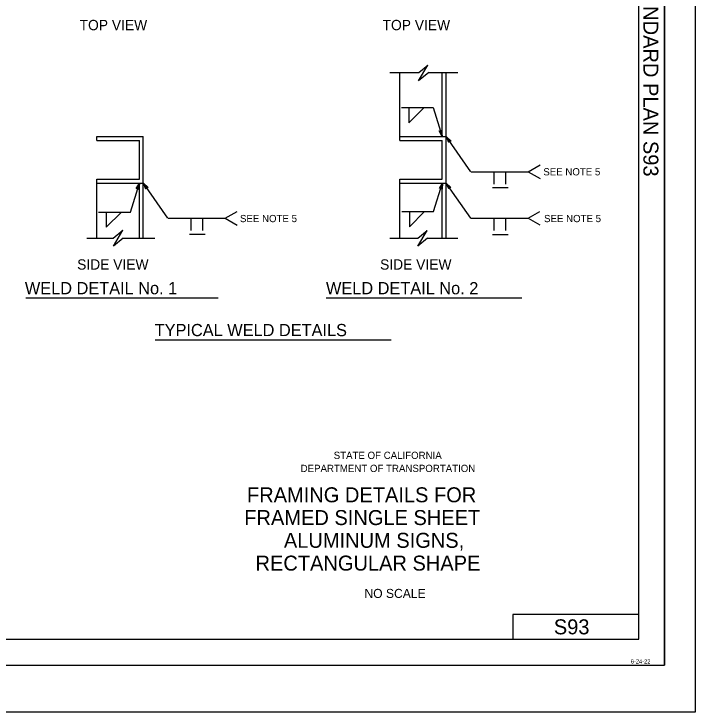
# Model space of a CAD drawing. Extents: x -894 to 866, y -476 to 714.
# Drawn here: x 207 to 866, y -476 to 199 of the extents above; entities that cross this region are included whole.
import ezdxf

# ---------------------------------------------------------------- set-up
doc = ezdxf.new("R2010")
doc.units = 0
for name, color, linetype in [('10 Sheet Format', 7, 'Continuous'), ('56 Stage 3 Anno', 7, 'Continuous'), ('57 Undefined', 7, 'Continuous'), ('60 Nongeo Data', 7, 'Continuous')]:
    doc.layers.add(name, color=color, linetype=linetype)

msp = doc.modelspace()

# ---------------------------------------------------------------- linework, layer by layer
at = {"layer": '10 Sheet Format'}
for p, q in [((836.55, 668.96), (836.55, -431.04)), ((811.55, -406.04), (811.55, 643.96)), ((811.55, -381.95), (689.5, -381.95)), ((689.5, -381.95), (689.5, -406.04)), ((-813.45, -406.04), (811.55, -406.04)), ((-863.46, -431.04), (836.55, -431.04))]:
    msp.add_line(p, q, dxfattribs=at)
for points in [[(-894.04, 713.56), (865.96, 713.56), (865.96, -476.44), (-894.04, -476.44)], [(-863.46, -431.04), (836.55, -431.04), (836.55, 668.96), (-863.46, 668.96)]]:
    msp.add_lwpolyline(points, close=True, dxfattribs=at)
at = {"layer": '56 Stage 3 Anno'}
for p, q in [((581.76, 108.49), (612.52, 108.49)), ((589.05, 108.48), (589.05, 93.67)), ((589.05, 93.67), (603.79, 108.44)), ((612.52, 108.49), (621.24, 80.52)), ((621.24, 80.52), (618.19, 85.85)), ((618.19, 85.85), (618.19, 85.85)), ((618.19, 85.85), (619.69, 85.48)), ((620.82, 81.84), (618.6, 85.73)), ((620.42, 83.16), (618.98, 85.67)), ((620.01, 84.47), (619.4, 85.55)), ((619.69, 85.48), (620.73, 86.64)), ((619.91, 85.73), (620.01, 84.47)), ((620.19, 86), (620.42, 83.16)), ((620.46, 86.33), (620.83, 81.83)), ((620.73, 86.64), (620.73, 86.64)), ((620.73, 86.64), (621.24, 80.52)), ((621.24, 80.52), (621.24, 80.52)), ((649.07, 46.47), (625.27, 80.29)), ((627.62, 74.61), (625.27, 80.29)), ((625.27, 80.29), (625.27, 80.29)), ((625.27, 80.29), (629.81, 76.15)), ((627.79, 74.99), (626.06, 79.16)), ((626.07, 79.15), (629.38, 76.13)), ((627.95, 75.39), (626.85, 78.03)), ((626.85, 78.03), (628.99, 76.08)), ((628.26, 76.03), (627.62, 74.61)), ((627.62, 74.61), (627.62, 74.61)), ((628.13, 75.73), (627.65, 76.9)), ((627.65, 76.9), (628.56, 76.06)), ((629.81, 76.15), (628.26, 76.03)), ((629.81, 76.15), (629.81, 76.15)), ((704.53, 46.36), (715.94, 52.95)), ((649.15, 46.36), (704.53, 46.36)), ((671.57, 34.39), (671.57, 46.36)), ((682.94, 34.39), (682.94, 46.36)), ((704.53, 46.38), (715.94, 39.79)), ((319.49, 7.4), (328.22, 35.37)), ((325.15, 30.04), (328.22, 35.37)), ((325.56, 30.14), (327.81, 34.05)), ((327.81, 34.04), (327.43, 29.58)), ((328.22, 35.37), (327.7, 29.25)), ((328.22, 35.37), (328.22, 35.37)), ((355.87, 1.54), (332.06, 35.35)), ((334.42, 29.68), (332.06, 35.35)), ((332.06, 35.35), (332.06, 35.35)), ((332.06, 35.35), (336.61, 31.21)), ((334.59, 30.06), (332.86, 34.22)), ((332.87, 34.22), (336.18, 31.2)), ((612.93, 7.85), (621.66, 35.82)), ((618.59, 30.49), (621.66, 35.82)), ((619, 30.59), (621.25, 34.5)), ((621.25, 34.49), (620.87, 30.03)), ((621.66, 35.82), (621.14, 29.7)), ((621.66, 35.82), (621.66, 35.82)), ((649.03, 1.57), (625.22, 35.38)), ((627.58, 29.71), (625.22, 35.38)), ((625.22, 35.38), (625.22, 35.38)), ((625.22, 35.38), (629.76, 31.24)), ((627.75, 30.09), (626.02, 34.26)), ((626.02, 34.25), (629.33, 31.23)), ((326.67, 30.41), (325.15, 30.04)), ((325.15, 30.04), (325.15, 30.04)), ((325.97, 30.26), (327.39, 32.73)), ((326.35, 30.32), (326.98, 31.41)), ((327.7, 29.25), (326.67, 30.41)), ((326.98, 31.41), (326.88, 30.18)), ((327.39, 32.73), (327.15, 29.85)), ((327.7, 29.25), (327.7, 29.25)), ((334.75, 30.46), (333.65, 33.09)), ((333.65, 33.09), (335.79, 31.14)), ((335.06, 31.1), (334.42, 29.68)), ((334.42, 29.68), (334.42, 29.68)), ((334.93, 30.8), (334.45, 31.96)), ((334.45, 31.96), (335.36, 31.13)), ((336.61, 31.21), (335.06, 31.1)), ((336.61, 31.21), (336.61, 31.21)), ((620.11, 30.86), (618.59, 30.49)), ((618.59, 30.49), (618.59, 30.49)), ((619.41, 30.71), (620.84, 33.18)), ((619.79, 30.77), (620.42, 31.87)), ((621.14, 29.7), (620.11, 30.86)), ((620.42, 31.87), (620.32, 30.63)), ((620.84, 33.18), (620.59, 30.3)), ((621.14, 29.7), (621.14, 29.7)), ((627.91, 30.49), (626.81, 33.12)), ((626.81, 33.12), (628.95, 31.17)), ((628.21, 31.13), (627.58, 29.71)), ((627.58, 29.71), (627.58, 29.71)), ((628.09, 30.83), (627.6, 31.99)), ((627.6, 31.99), (628.52, 31.16)), ((629.76, 31.24), (628.21, 31.13)), ((629.76, 31.24), (629.76, 31.24)), ((670.03, 31.2), (684.98, 31.2)), ((288.74, 7.4), (319.49, 7.4)), ((296.03, 7.44), (296.03, -7.37)), ((296.03, -7.37), (310.77, 7.4)), ((411.33, 1.43), (422.73, 8.01)), ((582.18, 7.85), (612.93, 7.85)), ((589.47, 7.89), (589.47, -6.92)), ((589.47, -6.92), (604.21, 7.85)), ((704.49, 1.46), (715.89, 8.05)), ((355.95, 1.43), (411.33, 1.43)), ((378.37, -10.55), (378.37, 1.43)), ((389.74, -10.55), (389.74, 1.43)), ((411.33, 1.45), (422.73, -5.14)), ((649.1, 1.46), (704.49, 1.46)), ((671.53, -10.52), (671.53, 1.46)), ((682.89, -10.52), (682.89, 1.46)), ((704.49, 1.48), (715.89, -5.11)), ((376.83, -13.97), (391.78, -13.97)), ((669.99, -14.3), (684.94, -14.3))]:
    msp.add_line(p, q, dxfattribs=at)
at = {"layer": '57 Undefined'}
for p, q in [((218.27, -75.6), (404.4, -75.6)), ((508.87, -75.6), (698.19, -75.6)), ((343.42, -116.14), (571.98, -116.14))]:
    msp.add_line(p, q, dxfattribs=at)
at = {"layer": '60 Nongeo Data'}
for p, q in [((598.18, 134.48), (607.28, 149.66)), ((598.63, 142.39), (607.28, 149.66)), ((570.64, 142.39), (598.63, 142.39)), ((580.29, 76.52), (580.29, 142.39)), ((608.19, 142.39), (598.18, 134.48)), ((608.19, 142.39), (636.48, 142.39)), ((621.34, 80.36), (621.34, 142.39)), ((625.17, -17.96), (625.17, 142.39)), ((287.11, 80.36), (331.99, 80.36)), ((287.11, 76.52), (287.11, 80.36)), ((287.11, 76.52), (328.15, 76.52)), ((328.15, 39.31), (328.15, 76.52)), ((331.99, -17.96), (331.99, 80.36)), ((580.29, 80.36), (625.17, 80.36)), ((580.29, 76.52), (621.34, 76.52)), ((621.34, 39.32), (621.34, 76.52)), ((287.11, 39.31), (328.15, 39.31)), ((287.11, -17.96), (287.11, 39.31)), ((287.11, 35.48), (331.99, 35.48)), ((328.15, -17.96), (328.15, 35.48)), ((580.29, 39.32), (621.34, 39.32)), ((580.29, -17.96), (580.29, 39.32)), ((580.29, 35.48), (625.17, 35.48)), ((621.34, -17.96), (621.34, 35.48)), ((302.97, -17.96), (312.13, -10.28)), ((303.02, -25.46), (312.13, -10.28)), ((597.6, -17.96), (606.72, -10.3)), ((597.62, -25.49), (606.72, -10.3)), ((277.46, -17.96), (302.97, -17.96)), ((312.5, -17.96), (303.02, -25.46)), ((312.5, -17.96), (343.29, -17.96)), ((570.64, -17.96), (597.6, -17.96)), ((607.13, -17.96), (597.62, -25.49)), ((607.13, -17.96), (636.48, -17.96))]:
    msp.add_line(p, q, dxfattribs=at)

# ---------------------------------------------------------------- texts
at = {"layer": '10 Sheet Format'}
msp.add_text('2022 STANDARD PLAN S93', height=14.5, rotation=270, dxfattribs=at).set_placement((815.95, 292.85))
for s, height, p in [('STATE OF CALIFORNIA', 7, (516.26, -231.53)), ('DEPARTMENT OF TRANSPORTATION', 7, (484.26, -244.14)), ('FRAMING DETAILS FOR', 14.5, (432.32, -273.47)), ('FRAMED SINGLE SHEET', 14.5, (429.69, -295.5)), ('ALUMINUM SIGNS,', 14.5, (468.05, -317.53)), ('RECTANGULAR SHAPE', 14.5, (440.59, -339.57)), ('NO SCALE', 8.75, (546.04, -366.03)), ('6-24-22', 4, (803.76, -429.47))]:
    msp.add_text(s, height=height, dxfattribs=at).set_placement(p)
at = {"layer": '57 Undefined'}
for s, height, p in [('TOP VIEW', 10, (270.36, 183.36)), ('TOP VIEW', 10, (563.55, 183.36)), ('SEE NOTE 5', 7, (719.13, 42.86)), ('SEE NOTE 5', 7, (425.57, -2.38)), ('SEE NOTE 5', 7, (719.83, -2.38)), ('SIDE VIEW', 10, (267.96, -48.32)), ('SIDE VIEW', 10, (561.15, -48.32)), ('WELD DETAIL No. 1', 11.811, (217.38, -72.16)), ('WELD DETAIL No. 2', 11.811, (508.78, -72.16)), ('TYPICAL WELD DETAILS', 11.811, (343.01, -112.7))]:
    msp.add_text(s, height=height, dxfattribs=at).set_placement(p)
at = {"layer": '60 Nongeo Data'}
msp.add_text('S93', height=14.5, dxfattribs=at).set_placement((729.29, -401.24))

doc.saveas('drawing.dxf')
